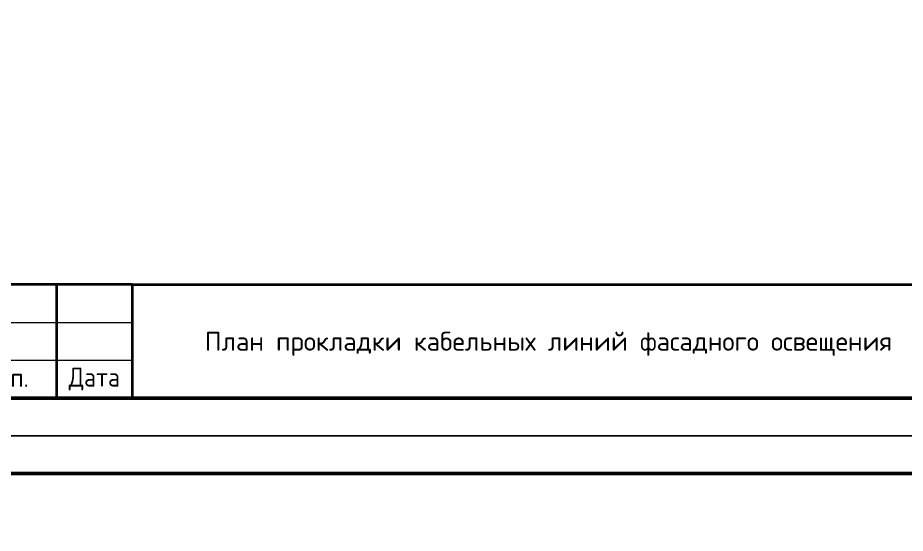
# Model space of a CAD drawing. Header units: millimetres. Extents: x 1499747 to 4230374, y -28481 to 441852.
# Drawn here: x 4033091 to 4053981, y 271762 to 283902 of the extents above; entities that cross this region are included whole.
import ezdxf
from ezdxf.enums import TextEntityAlignment as Align

# ---------------------------------------------------------------- set-up
doc = ezdxf.new("R2010")
doc.units = ezdxf.units.MM
doc.header["$MEASUREMENT"] = 0
doc.styles.add('СПДС', font='isocpeur.ttf', dxfattribs={"width": 0.9})

# ---------------------------------------------------------------- blocks, each defined once
blk = doc.blocks.new('*U32')
at = {"lineweight": 0}
blk.add_lwpolyline([(-415, -5), (5, -5), (5, 292), (-415, 292)], close=True, dxfattribs=at)
at = {"color": 0, "linetype": 'Continuous', "lineweight": 50}
blk.add_lwpolyline([(-395, 287), (0, 287), (0, 0), (-395, 0)], close=True, dxfattribs=at)
at = {"lineweight": 35}
for points in [[(-120, 15), (-185, 15)], [(-130, 15), (-130, 0)], [(-120, 15), (0, 15)], [(-120, 15), (-120, 0)]]:
    blk.add_lwpolyline(points, dxfattribs=at)
at = {"lineweight": 18}
for points in [[(-185, 10), (-120, 10)], [(-185, 5), (-120, 5)]]:
    blk.add_lwpolyline(points, dxfattribs=at)
at = {"lineweight": -2, "char_height": 2.5, "attachment_point": 5, "style": 'СПДС'}
for s, insert, width in [('Подп.', (-137.5, 2.5), 15), ('Дата', (-125, 2.5), 10)]:
    blk.add_mtext(s, dxfattribs=dict(at, insert=insert, width=width))
at = {"style": 'СПДС'}
for tag, p in [('ШИФР_ПРОЕКТА_ЛИСТ2', (-65, 7.5)), ('ЛИСТ_второй', (-5, 5))]:
    blk.add_attdef(tag, text='', height=2.5, dxfattribs=at).set_placement(p, align=Align.MIDDLE_CENTER)

msp = doc.modelspace()

# ---------------------------------------------------------------- block references
at = {"lineweight": 0}
ref = msp.add_blockref('*U32', (4057162.15784, 274947.39062), dxfattribs=dict(at, xscale=178.1472622323158, yscale=178.1472622323158, zscale=178.1472622323158))
ref.add_attrib('ШИФР_ПРОЕКТА_ЛИСТ2', 'План прокладки кабельных линий фасадного освещения', dxfattribs={"height": 445.3681556, "style": 'СПДС'}).set_placement((4045582.58579, 276283.49508), align=Align.MIDDLE_CENTER)
at = {"lineweight": 0, "xscale": 178.1472622323158, "yscale": 178.1472622323158, "zscale": 178.1472622323158}
msp.add_blockref('*U32', (4057162.15784, 222037.65373), dxfattribs=at)

doc.saveas('drawing.dxf')
